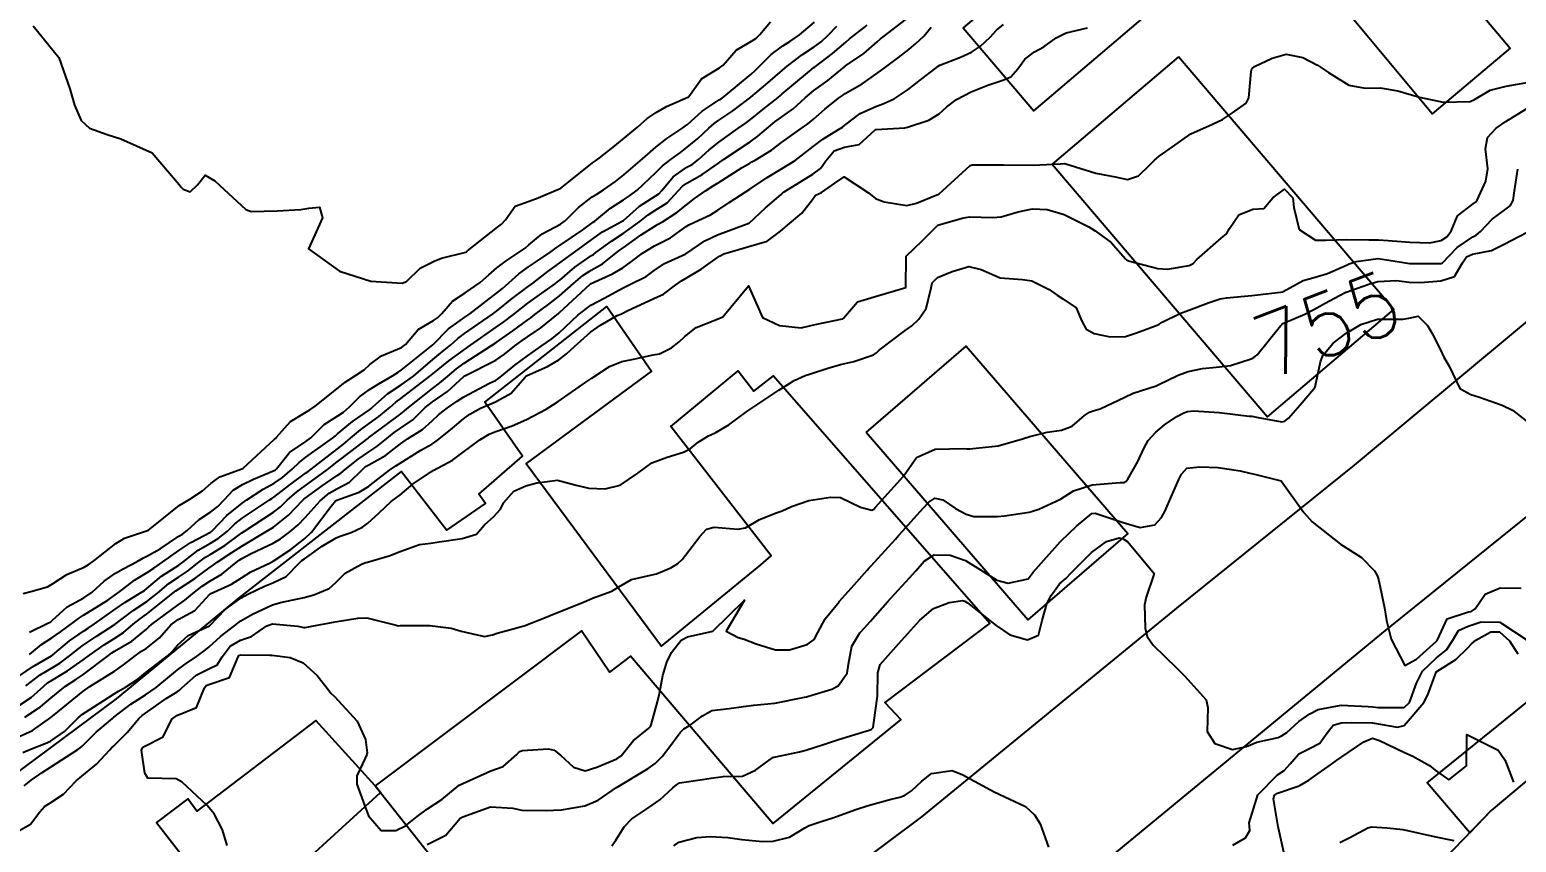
# Model space of a CAD drawing. Header units: metres. Extents: x 307586 to 320046, y 7427249 to 7434250.
# Drawn here: x 315564.1 to 315658.6, y 7432287.7 to 7432339.4 of the extents above; entities that cross this region are included whole.
import ezdxf
from ezdxf.enums import TextEntityAlignment as Align

# ---------------------------------------------------------------- set-up
doc = ezdxf.new("R2010")
doc.units = ezdxf.units.M
doc.header["$MEASUREMENT"] = 0
for name, color, linetype in [('Area', 45, 'Continuous'), ('Cotas', 45, 'Continuous'), ('Curvas de Nivel 1m', 11, 'Continuous'), ('Curvas de Nivel 5m', 15, 'Continuous'), ('Edificações', 30, 'Continuous'), ('Vias Primárias', 230, 'Continuous')]:
    doc.layers.add(name, color=color, linetype=linetype)
doc.styles.add('Style-STANDARD', font='STANDARD.shx')

msp = doc.modelspace()

# ---------------------------------------------------------------- linework, layer by layer
at = {"layer": 'Area'}
msp.add_polyline3d([(315659.775, 7432292.01, 760.09), (315657.01, 7432289.686, 766.031), (315653.457, 7432285.99, 761.374), (315649.797, 7432281.812, 761.453), (315645.188, 7432277.483, 766.833), (315641.854, 7432273.658, 765.343), (315634.35, 7432266.613, 762.643), (315629.886, 7432261.402, 764.823), (315619.998, 7432251.909, 768.292), (315605.774, 7432238.195, 772.211)], dxfattribs=at)
at = {"layer": 'Curvas de Nivel 1m', "flags": 128}
for points, elevation in [([(315563.5, 7432298.282), (315564.294, 7432298.823), (315565.512, 7432299.537), (315565.551, 7432299.561), (315565.6, 7432299.599), (315566.643, 7432300.472), (315567.536, 7432301.092), (315567.83, 7432301.285), (315568.248, 7432301.569), (315569.552, 7432302.499), (315570.174, 7432302.926), (315571.165, 7432303.534), (315571.41, 7432303.687), (315571.567, 7432303.812), (315572.507, 7432304.588), (315573.59, 7432305.305), (315573.71, 7432305.38), (315573.855, 7432305.497), (315574.835, 7432306.253), (315575.605, 7432306.699), (315576.092, 7432306.991), (315576.683, 7432307.469), (315577.161, 7432307.921), (315577.621, 7432308.287), (315579.338, 7432309.434), (315579.52, 7432309.547), (315579.636, 7432309.627), (315580.657, 7432310.411), (315581.659, 7432311.149), (315581.811, 7432311.257), (315582.004, 7432311.405), (315583.676, 7432312.696), (315584.061, 7432312.995), (315584.515, 7432313.372), (315585.146, 7432313.91), (315585.697, 7432314.317), (315586.303, 7432314.755), (315587.022, 7432315.347), (315587.399, 7432315.66), (315587.718, 7432315.891), (315589.549, 7432317.313), (315589.734, 7432317.461), (315590.756, 7432318.287), (315591.75, 7432319.011), (315592.147, 7432319.284), (315593.775, 7432320.43), (315594.258, 7432320.776), (315594.865, 7432321.249), (315595.375, 7432321.656), (315595.79, 7432321.973), (315596.527, 7432322.502), (315597.532, 7432323.223), (315597.69, 7432323.336), (315597.806, 7432323.431), (315598.773, 7432324.251), (315599.83, 7432324.994), (315599.95, 7432325.07), (315600.106, 7432325.187), (315601.102, 7432325.916), (315601.845, 7432326.393), (315602.897, 7432327.154), (315603.426, 7432327.58), (315603.864, 7432327.849), (315604.647, 7432328.357), (315605.366, 7432329.125), (315605.607, 7432329.401), (315605.888, 7432329.591), (315606.862, 7432330.141), (315607.901, 7432330.87), (315608.214, 7432331.095), (315609.915, 7432332.232), (315610.405, 7432332.579), (315610.959, 7432333.06), (315611.476, 7432333.508), (315611.935, 7432333.828), (315612.651, 7432334.331), (315613.406, 7432335.028), (315613.958, 7432335.495), (315614.85, 7432336.125), (315615.905, 7432337.001), (315615.942, 7432337.032), (315615.974, 7432337.055), (315617.131, 7432337.843), (315617.997, 7432338.586), (315618.204, 7432338.773), (315618.459, 7432338.973), (315620.015, 7432340.182)], 748), ([(315563.801, 7432295.617), (315564.807, 7432296.279), (315565.485, 7432296.848), (315566.397, 7432297.591), (315567.058, 7432298.024), (315567.5, 7432298.329), (315569.12, 7432299.556), (315569.347, 7432299.721), (315569.517, 7432299.818), (315570.61, 7432300.456), (315571.538, 7432301.222), (315571.693, 7432301.375), (315571.862, 7432301.525), (315573.556, 7432302.772), (315573.985, 7432303.069), (315574.484, 7432303.491), (315575.087, 7432303.968), (315575.575, 7432304.268), (315576.33, 7432304.724), (315577.235, 7432305.464), (315577.435, 7432305.621), (315577.596, 7432305.719), (315578.191, 7432306.043), (315579.605, 7432306.688), (315580.065, 7432306.969), (315580.656, 7432307.42), (315581.176, 7432307.855), (315581.622, 7432308.328), (315582.58, 7432309.396), (315583.15, 7432309.878), (315583.645, 7432310.16), (315584.438, 7432310.585), (315585.252, 7432311.364), (315585.463, 7432311.564), (315585.666, 7432311.687), (315586.74, 7432312.282), (315587.68, 7432313.015), (315588.139, 7432313.333), (315589.089, 7432313.922), (315589.7, 7432314.476), (315590.124, 7432314.889), (315590.666, 7432315.3), (315591.288, 7432315.724), (315591.72, 7432316.007), (315593.347, 7432316.884), (315593.731, 7432317.051), (315593.863, 7432317.127), (315594.022, 7432317.257), (315594.964, 7432318.029), (315595.754, 7432318.623), (315596.121, 7432318.873), (315596.636, 7432319.231), (315597.302, 7432319.69), (315597.771, 7432320.07), (315598.968, 7432321.202), (315599.789, 7432321.831), (315600.671, 7432322.305), (315601.8, 7432322.912), (315602.299, 7432323.163), (315603.295, 7432323.663), (315603.817, 7432324.047), (315604.463, 7432324.494), (315605.833, 7432325.105), (315607.024, 7432325.926), (315607.845, 7432326.311), (315609.834, 7432327.051), (315609.853, 7432327.057), (315610.898, 7432328.029), (315611.88, 7432328.885), (315611.966, 7432328.964), (315612.072, 7432329.047), (315613.895, 7432330.18), (315614.382, 7432330.531), (315614.724, 7432331.012), (315615.262, 7432331.654), (315615.912, 7432331.893), (315616.847, 7432332.057), (315617.866, 7432332.981), (315617.892, 7432333.011), (315617.923, 7432333.019), (315619.752, 7432333.127), (315619.926, 7432333.153), (315621.272, 7432333.598), (315621.939, 7432334.015), (315622.424, 7432334.444), (315623.036, 7432334.914), (315623.958, 7432335.405), (315625.012, 7432335.84), (315625.966, 7432336.147), (315626.481, 7432336.362), (315626.926, 7432336.87), (315627.371, 7432337.477), (315627.989, 7432337.961), (315628.578, 7432338.268), (315629.372, 7432338.839), (315630.006, 7432339.153), (315631.351, 7432339.475)], 751), ([(315563.869, 7432297.616), (315564.792, 7432298.315), (315565.504, 7432298.745), (315566.036, 7432299.066), (315566.73, 7432299.588), (315567.164, 7432299.938), (315567.522, 7432300.196), (315568.345, 7432300.754), (315569.543, 7432301.537), (315570.687, 7432302.403), (315571.557, 7432302.987), (315572.249, 7432303.52), (315572.963, 7432304.119), (315573.579, 7432304.539), (315574.159, 7432304.92), (315574.88, 7432305.487), (315575.285, 7432305.794), (315575.598, 7432305.984), (315576.521, 7432306.553), (315577.612, 7432307.346), (315577.772, 7432307.458), (315579.625, 7432308.669), (315580.052, 7432309.002), (315580.49, 7432309.421), (315581.104, 7432309.953), (315581.647, 7432310.358), (315582.256, 7432310.799), (315583.043, 7432311.389), (315583.668, 7432311.862), (315584.525, 7432312.521), (315585.617, 7432313.361), (315585.653, 7432313.39), (315585.684, 7432313.413), (315586.793, 7432314.252), (315587.707, 7432314.931), (315587.936, 7432315.11), (315588.197, 7432315.333), (315589.725, 7432316.541), (315590.164, 7432316.87), (315590.666, 7432317.301), (315591.24, 7432317.793), (315591.741, 7432318.147), (315593.477, 7432319.264), (315593.765, 7432319.451), (315594.828, 7432320.194), (315595.779, 7432320.893), (315595.979, 7432321.04), (315596.237, 7432321.235), (315597.121, 7432321.896), (315597.795, 7432322.422), (315598.681, 7432323.207), (315599.279, 7432323.73), (315599.816, 7432324.07), (315600.531, 7432324.474), (315601.403, 7432325.174), (315601.644, 7432325.362), (315601.836, 7432325.493), (315602.994, 7432326.303), (315603.85, 7432326.853), (315604.03, 7432326.959), (315604.334, 7432327.135), (315605.253, 7432327.735), (315605.87, 7432328.227), (315606.376, 7432328.615), (315607.075, 7432329.108), (315607.565, 7432329.424), (315607.888, 7432329.624), (315609.415, 7432330.594), (315609.901, 7432330.877), (315610.022, 7432330.949), (315610.233, 7432331.067), (315611.268, 7432331.697), (315611.914, 7432332.189), (315613.086, 7432333.033), (315613.583, 7432333.371), (315613.933, 7432333.663), (315614.655, 7432334.3), (315615.529, 7432335.004), (315615.774, 7432335.183), (315615.956, 7432335.295), (315617.044, 7432335.907), (315617.969, 7432336.564), (315618.515, 7432336.972), (315619.351, 7432337.591), (315619.99, 7432338.091), (315620.455, 7432338.486), (315620.956, 7432338.94), (315621.413, 7432339.532)], 749), ([(315564.107, 7432299.614), (315564.875, 7432300.254), (315565.529, 7432300.678), (315566.084, 7432301.045), (315566.805, 7432301.587), (315567.222, 7432301.907), (315567.548, 7432302.117), (315569.078, 7432303.077), (315569.562, 7432303.411), (315569.643, 7432303.468), (315569.755, 7432303.548), (315570.778, 7432304.335), (315571.582, 7432304.834), (315572.001, 7432305.11), (315572.591, 7432305.515), (315573.6, 7432306.227), (315574.357, 7432306.74), (315575.612, 7432307.4), (315575.665, 7432307.427), (315575.719, 7432307.479), (315576.648, 7432308.445), (315577.631, 7432309.244), (315577.926, 7432309.456), (315578.951, 7432310.132), (315579.649, 7432310.522), (315580.198, 7432310.881), (315580.821, 7432311.418), (315581.247, 7432311.835), (315581.67, 7432312.158), (315583.376, 7432313.385), (315583.548, 7432313.519), (315583.687, 7432313.641), (315584.633, 7432314.436), (315585.71, 7432315.181), (315585.816, 7432315.254), (315585.93, 7432315.358), (315586.87, 7432316.2), (315587.727, 7432316.762), (315588.514, 7432317.328), (315589.744, 7432318.382), (315590.255, 7432318.798), (315590.868, 7432319.299), (315591.342, 7432319.712), (315591.764, 7432320.033), (315593.542, 7432321.264), (315593.785, 7432321.45), (315594.782, 7432322.261), (315595.801, 7432323.021), (315595.928, 7432323.112), (315596.092, 7432323.237), (315597.063, 7432323.979), (315597.822, 7432324.52), (315598.225, 7432324.816), (315598.743, 7432325.206), (315599.841, 7432326.024), (315600.535, 7432326.494), (315601.775, 7432327.171), (315601.822, 7432327.202), (315601.854, 7432327.226), (315602.879, 7432328.144), (315603.877, 7432328.769), (315604.101, 7432328.916), (315604.298, 7432329.136), (315605.025, 7432329.996), (315605.898, 7432330.607), (315606.221, 7432330.795), (315606.639, 7432331.113), (315607.306, 7432331.709), (315607.914, 7432332.211), (315609.136, 7432333.082), (315609.601, 7432333.402), (315609.932, 7432333.651), (315610.719, 7432334.285), (315611.688, 7432335.053), (315611.833, 7432335.172), (315611.955, 7432335.275), (315613.551, 7432336.609), (315613.972, 7432336.956), (315614.007, 7432336.986), (315614.058, 7432337.019), (315615.152, 7432337.842), (315615.997, 7432338.573), (315616.226, 7432338.771), (315616.508, 7432338.995), (315617.349, 7432339.647)], 747), ([(315564.109, 7432301.039), (315565.265, 7432301.603), (315565.454, 7432301.691), (315565.545, 7432301.784), (315566.493, 7432302.651), (315567.559, 7432303.221), (315568.095, 7432303.572), (315568.85, 7432304.285), (315569.582, 7432304.793), (315570.068, 7432305.063), (315570.949, 7432305.536), (315571.357, 7432305.771), (315571.597, 7432305.893), (315572.412, 7432306.329), (315573.609, 7432307.137), (315573.831, 7432307.277), (315574.121, 7432307.495), (315574.896, 7432308.211), (315575.625, 7432308.689), (315576.077, 7432309.027), (315576.492, 7432309.471), (315577.045, 7432310.063), (315577.647, 7432310.429), (315578.345, 7432310.757), (315579.661, 7432311.314), (315579.737, 7432311.354), (315579.805, 7432311.429), (315580.623, 7432312.47), (315581.68, 7432313.165), (315581.997, 7432313.405), (315582.836, 7432314.252), (315583.704, 7432314.799), (315584.06, 7432315.024), (315584.451, 7432315.373), (315585.087, 7432315.999), (315585.724, 7432316.464), (315586.272, 7432316.81), (315587.181, 7432317.346), (315587.523, 7432317.554), (315587.737, 7432317.709), (315589.753, 7432319.31), (315590.747, 7432320.322), (315591.78, 7432321.076), (315592.09, 7432321.285), (315593.796, 7432322.607), (315594.164, 7432322.892), (315594.576, 7432323.252), (315595.218, 7432323.84), (315595.818, 7432324.268), (315596.406, 7432324.653), (315597.237, 7432325.226), (315597.582, 7432325.476), (315597.837, 7432325.65), (315599.288, 7432326.639), (315599.852, 7432327.056), (315599.93, 7432327.111), (315600.042, 7432327.188), (315601.045, 7432327.999), (315601.874, 7432328.546), (315602.248, 7432328.794), (315602.737, 7432329.157), (315603.894, 7432330.25), (315604.34, 7432330.694), (315604.893, 7432331.13), (315605.482, 7432331.55), (315605.911, 7432331.88), (315606.581, 7432332.448), (315607.294, 7432333.106), (315607.63, 7432333.4), (315607.931, 7432333.61), (315608.822, 7432334.204), (315609.953, 7432335.07), (315611.039, 7432335.982), (315611.97, 7432336.79), (315612.277, 7432337.045), (315613.238, 7432337.777), (315613.992, 7432338.267), (315614.43, 7432338.582), (315614.871, 7432339.011), (315615.434, 7432339.58)], 746), ([(315564.329, 7432339.617), (315565.973, 7432337.6), (315566.661, 7432335.593), (315566.966, 7432334.561), (315567.39, 7432333.585), (315567.918, 7432333.103), (315569.053, 7432332.701), (315569.911, 7432332.408), (315571.903, 7432331.53), (315573.62, 7432329.504), (315573.729, 7432329.36), (315573.87, 7432329.226), (315574.314, 7432329.05), (315574.775, 7432329.491), (315575.269, 7432330.099), (315575.877, 7432329.737), (315576.177, 7432329.477), (315577.858, 7432327.922), (315578.206, 7432327.804), (315579.857, 7432327.832), (315581.347, 7432327.926), (315581.859, 7432328.013), (315582.531, 7432328.071), (315582.731, 7432327.397), (315581.833, 7432325.41), (315583.812, 7432324.007), (315585.803, 7432323.36), (315587.802, 7432323.234), (315588.066, 7432323.336), (315588.942, 7432324.197), (315589.823, 7432324.645), (315590.305, 7432324.826), (315591.832, 7432325.211), (315591.884, 7432325.238), (315591.948, 7432325.288), (315593.848, 7432326.801), (315594.109, 7432326.999), (315594.364, 7432327.255), (315594.986, 7432328.124), (315595.865, 7432328.45), (315596.433, 7432328.669), (315597.732, 7432329.221), (315597.844, 7432329.26), (315597.884, 7432329.282), (315598.181, 7432329.511), (315599.9, 7432330.883), (315600.076, 7432331.013), (315600.321, 7432331.186), (315601.198, 7432331.889), (315601.916, 7432332.452), (315602.743, 7432333.158), (315603.375, 7432333.705), (315603.937, 7432334.087), (315604.6, 7432334.477), (315605.952, 7432335.065), (315605.989, 7432335.083), (315606.021, 7432335.119), (315606.83, 7432336.245), (315607.971, 7432336.927), (315608.191, 7432337.097), (315609.018, 7432338.054), (315609.996, 7432338.632), (315610.265, 7432338.801), (315610.521, 7432339.065), (315611.198, 7432339.871)], 744), ([(315563.454, 7432294.387), (315564.291, 7432294.782), (315565.454, 7432295.6), (315565.558, 7432295.684), (315567.49, 7432297.26), (315567.934, 7432297.573), (315569.503, 7432298.55), (315570.086, 7432298.965), (315570.832, 7432299.537), (315571.236, 7432299.814), (315571.52, 7432299.998), (315572.374, 7432300.674), (315573.091, 7432301.507), (315573.546, 7432301.838), (315574.624, 7432302.417), (315575.563, 7432303.456), (315575.593, 7432303.48), (315576.945, 7432304.094), (315577.578, 7432304.498), (315578.169, 7432304.866), (315579.37, 7432305.433), (315579.594, 7432305.552), (315580.722, 7432306.299), (315581.609, 7432306.994), (315582.031, 7432307.404), (315583.287, 7432309.043), (315583.554, 7432309.381), (315583.598, 7432309.416), (315583.634, 7432309.437), (315585.067, 7432309.94), (315585.647, 7432310.3), (315586.241, 7432310.767), (315586.992, 7432311.347), (315587.395, 7432311.613), (315587.667, 7432311.784), (315588.973, 7432312.617), (315589.68, 7432312.993), (315589.877, 7432313.112), (315590.123, 7432313.306), (315590.985, 7432314.005), (315591.703, 7432314.602), (315592.099, 7432314.892), (315592.764, 7432315.274), (315593.717, 7432315.691), (315594.73, 7432316.242), (315595.587, 7432317.241), (315595.658, 7432317.317), (315595.735, 7432317.364), (315597.043, 7432317.927), (315597.75, 7432318.369), (315598.233, 7432318.736), (315598.749, 7432319.205), (315599.772, 7432320.127), (315600.406, 7432320.554), (315601.471, 7432321.173), (315601.686, 7432321.268), (315601.784, 7432321.312), (315602.095, 7432321.474), (315603.794, 7432322.251), (315604.4, 7432322.531), (315605.197, 7432323.126), (315605.543, 7432323.387), (315605.809, 7432323.536), (315606.801, 7432324.128), (315607.829, 7432324.867), (315607.967, 7432324.961), (315608.248, 7432325.094), (315609.838, 7432325.571), (315610.999, 7432325.901), (315611.848, 7432326.539), (315612.413, 7432327.042), (315613.201, 7432327.692), (315613.876, 7432328.568), (315614.072, 7432328.826), (315614.452, 7432329.014), (315615.292, 7432329.602), (315615.893, 7432330.002), (315617.441, 7432328.984), (315617.878, 7432328.628), (315618.427, 7432328.419), (315619.871, 7432328.18), (315620.482, 7432328.335), (315621.883, 7432328.907), (315621.93, 7432328.929), (315623.901, 7432330.722), (315624.029, 7432330.771), (315625.902, 7432330.761), (315626.022, 7432330.758), (315627.902, 7432330.74), (315629.618, 7432330.834), (315629.903, 7432330.85), (315629.976, 7432330.829), (315631.897, 7432330.237), (315633.109, 7432330.006), (315633.893, 7432329.822), (315634.596, 7432330.073), (315635.312, 7432330.766), (315635.61, 7432331.059), (315635.908, 7432331.318), (315636.751, 7432331.915), (315637.923, 7432332.74), (315639.305, 7432333.347), (315639.937, 7432333.657), (315640.582, 7432334.065), (315641.445, 7432334.695), (315641.618, 7432335.031), (315641.75, 7432336.692), (315641.794, 7432336.873), (315641.978, 7432337.03), (315643.105, 7432337.555), (315643.99, 7432337.811), (315645.049, 7432337.587), (315645.98, 7432337.102), (315646.666, 7432336.633), (315647.965, 7432335.835), (315649.008, 7432335.649), (315649.964, 7432335.653), (315651.076, 7432335.465), (315651.959, 7432335.214), (315652.463, 7432335.067), (315653.955, 7432334.758), (315655.687, 7432334.792), (315655.957, 7432334.921), (315656.958, 7432335.515), (315657.966, 7432335.776), (315659.545, 7432336.053)], 752), ([(315563.686, 7432293.372), (315564.232, 7432293.612), (315565.111, 7432293.94), (315565.451, 7432294.106), (315566.326, 7432294.721), (315567.204, 7432295.574), (315567.475, 7432295.809), (315568.184, 7432296.267), (315569.488, 7432297.1), (315569.765, 7432297.273), (315570.216, 7432297.543), (315570.988, 7432298.045), (315571.502, 7432298.463), (315572.847, 7432299.51), (315573.2, 7432299.823), (315573.523, 7432300.203), (315574.197, 7432300.829), (315575.542, 7432301.433), (315575.57, 7432301.452), (315575.597, 7432301.479), (315576.544, 7432302.479), (315577.561, 7432303.223), (315577.985, 7432303.454), (315579.045, 7432303.964), (315579.574, 7432304.17), (315580.42, 7432304.581), (315581.245, 7432305.413), (315581.424, 7432305.582), (315581.596, 7432305.707), (315582.711, 7432306.501), (315583.609, 7432307.033), (315583.855, 7432307.133), (315584.554, 7432307.371), (315585.269, 7432307.71), (315585.619, 7432307.964), (315586.343, 7432308.635), (315587.091, 7432309.345), (315587.405, 7432309.574), (315587.639, 7432309.751), (315588.5, 7432310.477), (315589.662, 7432311.255), (315589.697, 7432311.276), (315589.77, 7432311.309), (315591.001, 7432311.965), (315591.675, 7432312.486), (315592.727, 7432313.274), (315593.331, 7432313.623), (315593.691, 7432313.78), (315594.786, 7432314.16), (315595.703, 7432314.573), (315596.141, 7432314.801), (315596.941, 7432315.228), (315597.423, 7432315.516), (315597.718, 7432315.712), (315599.47, 7432316.934), (315599.732, 7432317.1), (315599.782, 7432317.14), (315599.856, 7432317.189), (315600.982, 7432317.94), (315601.749, 7432318.254), (315602.505, 7432318.405), (315603.756, 7432318.68), (315604.144, 7432318.749), (315604.919, 7432319.128), (315605.395, 7432319.496), (315605.77, 7432319.845), (315606.474, 7432320.415), (315607.781, 7432320.928), (315608.187, 7432321.094), (315609.803, 7432323.07), (315610.696, 7432321.061), (315611.778, 7432320.543), (315613.149, 7432320.402), (315613.778, 7432320.533), (315614.16, 7432320.636), (315615.783, 7432320.975), (315615.805, 7432320.977), (315615.856, 7432320.999), (315616.743, 7432322.041), (315617.797, 7432322.371), (315619.803, 7432322.95), (315619.833, 7432324.95), (315620.847, 7432325.936), (315621.853, 7432326.93), (315623.389, 7432327.378), (315623.861, 7432327.447), (315625.333, 7432327.413), (315625.862, 7432327.464), (315626.953, 7432327.783), (315627.869, 7432327.963), (315628.802, 7432327.913), (315629.865, 7432327.607), (315631.438, 7432326.814), (315631.851, 7432326.572), (315632.863, 7432325.815), (315633.765, 7432324.781), (315633.832, 7432324.714), (315633.953, 7432324.656), (315635.824, 7432324.163), (315636.449, 7432324.129), (315637.827, 7432324.355), (315638.071, 7432324.495), (315638.315, 7432324.733), (315639.847, 7432326.095), (315640.183, 7432326.373), (315640.389, 7432326.705), (315640.974, 7432327.591), (315641.872, 7432327.953), (315642.568, 7432327.984), (315643.135, 7432328.671), (315643.888, 7432329.206), (315644.399, 7432328.655), (315644.475, 7432328.053), (315644.814, 7432326.65), (315645.846, 7432325.982), (315646.497, 7432325.982), (315647.847, 7432326.011), (315649.235, 7432325.987), (315649.847, 7432325.995), (315650.473, 7432325.957), (315651.846, 7432325.844), (315653.107, 7432325.812), (315653.847, 7432325.949), (315654.208, 7432326.178), (315654.473, 7432326.534), (315654.884, 7432327.513), (315655.88, 7432328.293), (315656.013, 7432328.386), (315656.124, 7432328.518), (315656.686, 7432329.721), (315656.796, 7432330.511), (315656.658, 7432331.777), (315656.787, 7432332.511), (315657.344, 7432333.1), (315657.943, 7432333.511), (315659.493, 7432334.477)], 753), ([(315563.77, 7432291.264), (315564.208, 7432291.612), (315564.919, 7432292.114), (315565.431, 7432292.445), (315567.187, 7432293.574), (315567.336, 7432293.68), (315567.446, 7432293.78), (315568.343, 7432294.678), (315569.387, 7432295.551), (315569.474, 7432295.619), (315570.558, 7432296.463), (315571.488, 7432297.048), (315572.166, 7432297.52), (315573.504, 7432298.634), (315574, 7432299.003), (315574.718, 7432299.488), (315575.186, 7432299.816), (315575.522, 7432300.098), (315576.252, 7432300.753), (315577.149, 7432301.464), (315577.369, 7432301.637), (315577.546, 7432301.763), (315578.274, 7432302.173), (315579.556, 7432302.77), (315580.07, 7432302.913), (315581.561, 7432303.233), (315582.176, 7432303.401), (315583.151, 7432303.805), (315583.575, 7432304.186), (315584.175, 7432304.783), (315585.208, 7432305.364), (315585.494, 7432305.46), (315585.594, 7432305.49), (315587.032, 7432305.912), (315587.601, 7432306.139), (315588.897, 7432306.612), (315589.607, 7432306.695), (315590.139, 7432306.773), (315591.61, 7432306.995), (315592.517, 7432307.276), (315593.031, 7432307.86), (315593.63, 7432308.389), (315594.039, 7432308.854), (315594.238, 7432309.254), (315594.89, 7432310.008), (315595.654, 7432310.348), (315596.346, 7432310.544), (315597.658, 7432310.693), (315598.846, 7432310.394), (315599.653, 7432310.184), (315600.69, 7432310.142), (315601.655, 7432310.387), (315602.775, 7432311.153), (315603.67, 7432311.8), (315604.63, 7432312.174), (315605.676, 7432312.475), (315606.095, 7432312.699), (315606.619, 7432313.111), (315607.272, 7432313.521), (315607.692, 7432313.712), (315608.561, 7432314.226), (315609.713, 7432315.07), (315610.901, 7432315.879), (315611.727, 7432316.439), (315612.719, 7432317.035), (315613.41, 7432317.353), (315613.74, 7432317.465), (315614.911, 7432317.843), (315615.749, 7432318.076), (315616.497, 7432318.247), (315617.758, 7432318.682), (315617.937, 7432318.8), (315618.119, 7432318.975), (315619.776, 7432320.219), (315620.2, 7432320.524), (315620.627, 7432320.942), (315621.093, 7432321.634), (315621.418, 7432322.934), (315621.494, 7432323.247), (315621.813, 7432323.6), (315622.749, 7432323.986), (315623.824, 7432324.306), (315624.608, 7432324.105), (315625.813, 7432323.576), (315627.218, 7432323.459), (315627.811, 7432323.39), (315628.916, 7432322.843), (315629.427, 7432322.463), (315629.797, 7432322.242), (315630.641, 7432321.671), (315630.992, 7432320.818), (315631.27, 7432320.307), (315631.775, 7432320.029), (315632.799, 7432319.82), (315633.773, 7432319.838), (315634.481, 7432320.067), (315635.781, 7432320.56), (315635.913, 7432320.627), (315636.111, 7432320.757), (315637.23, 7432321.304), (315637.791, 7432321.523), (315639.084, 7432322.009), (315639.798, 7432322.24), (315640.196, 7432322.309), (315641.8, 7432322.446), (315643.63, 7432322.663), (315643.774, 7432322.69), (315643.804, 7432322.7), (315645.058, 7432323.403), (315645.818, 7432323.616), (315646.604, 7432323.849), (315647.829, 7432324.386), (315647.991, 7432324.457), (315648.435, 7432324.611), (315649.835, 7432324.799), (315651.31, 7432324.575), (315651.832, 7432324.487), (315653.774, 7432324.483), (315653.832, 7432324.484), (315653.873, 7432324.499), (315653.912, 7432324.539), (315654.864, 7432325.508), (315655.85, 7432326.183), (315656.069, 7432326.299), (315656.332, 7432326.515), (315657.071, 7432327.301), (315657.874, 7432327.897), (315658.224, 7432328.149), (315658.404, 7432328.492), (315658.508, 7432329.109), (315658.705, 7432330.488)], 754), ([(315576.67, 7432287.461), (315576.38, 7432288.462), (315575.837, 7432289.473), (315575.401, 7432290), (315573.808, 7432291.496), (315573.425, 7432291.694), (315571.633, 7432291.735), (315571.428, 7432292.053), (315571.232, 7432293.532), (315571.296, 7432293.681), (315571.447, 7432293.789), (315572.597, 7432294.371), (315573.146, 7432295.505), (315573.475, 7432295.735), (315574.72, 7432296.248), (315575.22, 7432297.483), (315575.334, 7432297.643), (315575.495, 7432297.7), (315576.813, 7432298.154), (315577.37, 7432299.461), (315577.422, 7432299.553), (315577.515, 7432299.591), (315579.379, 7432299.568), (315579.515, 7432299.565), (315580.682, 7432299.418), (315581.51, 7432299.087), (315582.391, 7432298.286), (315583.095, 7432297.386), (315583.262, 7432297.155), (315583.488, 7432296.938), (315584.932, 7432295.365), (315585.456, 7432294.213), (315585.572, 7432293.359), (315585.549, 7432293.252), (315585.439, 7432293.01), (315584.906, 7432291.888), (315584.921, 7432291.365), (315585.403, 7432290.032), (315585.662, 7432289.356), (315586.47, 7432288.425), (315587.389, 7432288.426), (315588.006, 7432288.712), (315588.757, 7432289.316), (315589.408, 7432289.801), (315590.32, 7432290.395), (315591.423, 7432291.29), (315593.432, 7432292.211), (315594.211, 7432292.477), (315595.087, 7432293.244), (315595.25, 7432293.438), (315595.447, 7432293.508), (315597.066, 7432293.607), (315597.448, 7432293.529), (315597.856, 7432293.214), (315598.676, 7432292.442), (315599.433, 7432292.214), (315600.178, 7432292.44), (315601.441, 7432292.972), (315601.708, 7432293.166), (315602.488, 7432294.124), (315603.47, 7432294.921), (315603.582, 7432295.028), (315603.632, 7432295.138), (315604.028, 7432296.594), (315604.154, 7432297.133), (315604.363, 7432298.278), (315604.618, 7432299.129), (315604.906, 7432299.75), (315605.537, 7432300.519), (315605.926, 7432300.729), (315607.543, 7432301.1), (315609.563, 7432303.07), (315608.381, 7432301.087), (315609.157, 7432300.694), (315609.538, 7432300.588), (315610.3, 7432300.298), (315611.531, 7432299.902), (315612.41, 7432299.916), (315613.535, 7432300.247), (315613.977, 7432300.577), (315614.206, 7432301.013), (315614.685, 7432301.875), (315615.563, 7432302.961), (315615.58, 7432302.983), (315615.597, 7432303), (315616.529, 7432304.04), (315617.357, 7432304.982), (315617.466, 7432305.11), (315617.596, 7432305.25), (315619.152, 7432306.957), (315619.371, 7432307.199), (315619.621, 7432307.475), (315620.32, 7432308.255), (315620.937, 7432308.937), (315621.27, 7432309.31), (315621.649, 7432309.558), (315622.17, 7432309.444), (315622.97, 7432308.91), (315623.638, 7432308.543), (315624.128, 7432308.402), (315625.636, 7432308.4), (315626.077, 7432308.435), (315627.64, 7432308.657), (315627.796, 7432308.702), (315628.259, 7432308.851), (315629.65, 7432309.496), (315630.463, 7432310.014), (315631.659, 7432310.408), (315633.429, 7432310.552), (315633.661, 7432310.55), (315633.809, 7432310.631), (315633.914, 7432310.777), (315634.554, 7432311.891), (315634.951, 7432312.767), (315635.218, 7432313.237), (315635.698, 7432313.751), (315636.245, 7432314.214), (315637.028, 7432314.747), (315637.472, 7432314.986), (315637.716, 7432315.071), (315638.096, 7432315.113), (315639.716, 7432315.016), (315641.639, 7432314.765), (315641.714, 7432314.766), (315641.794, 7432314.77), (315642.203, 7432314.683), (315643.709, 7432314.416), (315643.906, 7432314.462), (315644.135, 7432314.656), (315644.865, 7432315.505), (315645.731, 7432316.488), (315645.796, 7432316.576), (315645.821, 7432316.639), (315646.16, 7432318.233), (315646.317, 7432318.634), (315646.976, 7432319.423), (315647.777, 7432320.027), (315648.729, 7432320.606), (315649.787, 7432320.954), (315651.408, 7432320.952), (315651.787, 7432321.004), (315652.372, 7432321.141), (315652.973, 7432320.552), (315653.272, 7432320.042), (315653.768, 7432319.033), (315654.006, 7432318.538), (315654.339, 7432317.95), (315655.02, 7432316.527), (315655.729, 7432316.147), (315656.269, 7432315.973), (315657.723, 7432315.478), (315658.38, 7432315.151), (315659.231, 7432314.477)], 756), ([(315589.376, 7432287.518), (315590.572, 7432288.111), (315591.4, 7432289.09), (315591.49, 7432289.201), (315591.659, 7432289.286), (315593.41, 7432289.93), (315594.825, 7432289.83), (315595.408, 7432289.708), (315596.94, 7432289.692), (315597.408, 7432289.715), (315597.916, 7432289.72), (315599.411, 7432289.993), (315600.251, 7432290.345), (315601.423, 7432291.142), (315601.457, 7432291.169), (315603.435, 7432292.357), (315603.886, 7432292.687), (315604.331, 7432293.131), (315604.819, 7432293.76), (315605.466, 7432294.654), (315605.708, 7432294.879), (315606.105, 7432295.114), (315606.885, 7432295.7), (315607.482, 7432296.04), (315608.575, 7432296.175), (315609.485, 7432296.304), (315610.158, 7432296.391), (315611.488, 7432296.521), (315613.367, 7432296.897), (315613.492, 7432296.927), (315613.565, 7432296.947), (315613.837, 7432297.017), (315615.104, 7432297.399), (315615.502, 7432297.622), (315616.083, 7432298.426), (315616.169, 7432298.994), (315616.374, 7432300.152), (315616.891, 7432300.987), (315617.201, 7432301.329), (315617.55, 7432301.719), (315618.653, 7432302.964), (315619.086, 7432303.442), (315619.578, 7432303.986), (315620.041, 7432304.491), (315620.442, 7432304.942), (315620.984, 7432305.551), (315621.603, 7432305.96), (315622.623, 7432305.935), (315623.6, 7432305.592), (315624.735, 7432304.889), (315625.585, 7432304.34), (315626.313, 7432304.142), (315627.587, 7432304.435), (315627.773, 7432304.674), (315627.9, 7432304.855), (315629.612, 7432306.775), (315629.639, 7432306.803), (315629.665, 7432306.829), (315630.667, 7432307.78), (315631.64, 7432308.59), (315631.835, 7432308.612), (315633.631, 7432308.008), (315634.713, 7432307.683), (315635.63, 7432307.866), (315636.066, 7432308.326), (315636.295, 7432308.753), (315636.706, 7432309.695), (315637.167, 7432310.745), (315637.326, 7432311.083), (315637.67, 7432311.461), (315638.499, 7432311.556), (315639.671, 7432311.512), (315641.063, 7432311.303), (315641.668, 7432311.153), (315642.047, 7432311.065), (315643.663, 7432310.66), (315645.107, 7432308.645), (315645.634, 7432308.057), (315647.445, 7432306.622), (315647.612, 7432306.518), (315648.778, 7432305.776), (315649.596, 7432304.938), (315649.792, 7432304.588), (315649.878, 7432304.297), (315650.23, 7432302.583), (315650.358, 7432301.779), (315650.67, 7432300.579), (315651.526, 7432298.911), (315652.278, 7432299.306), (315653.542, 7432300.453), (315653.589, 7432300.493), (315653.612, 7432300.539), (315654.212, 7432301.885), (315655.57, 7432302.318), (315655.737, 7432302.352), (315656.003, 7432302.516), (315656.645, 7432303.446), (315657.586, 7432303.856), (315658.931, 7432303.825)], 757), ([(315601.117, 7432287.432), (315601.382, 7432287.798), (315601.909, 7432288.648), (315602.397, 7432289.155), (315603.41, 7432289.83), (315604.177, 7432290.371), (315605.002, 7432291.124), (315605.222, 7432291.325), (315605.426, 7432291.441), (315606.878, 7432291.656), (315607.429, 7432291.749), (315608.193, 7432291.851), (315609.431, 7432291.878), (315610.25, 7432292.247), (315611.365, 7432293.051), (315611.415, 7432293.079), (315611.443, 7432293.085), (315613.057, 7432293.417), (315613.45, 7432293.522), (315614.575, 7432293.89), (315615.461, 7432294.182), (315616.075, 7432294.383), (315617.47, 7432294.797), (315617.607, 7432294.842), (315617.74, 7432294.976), (315617.782, 7432295.282), (315618.006, 7432296.972), (315618.035, 7432298.452), (315618.179, 7432298.97), (315619.539, 7432300.513), (315619.752, 7432300.737), (315619.945, 7432300.946), (315620.699, 7432301.791), (315621.559, 7432302.532), (315622.571, 7432302.915), (315623.429, 7432303.038), (315623.565, 7432303.009), (315623.737, 7432302.898), (315625.549, 7432301.448), (315626.419, 7432300.871), (315627.54, 7432300.551), (315628.238, 7432300.85), (315628.476, 7432301.77), (315628.782, 7432302.842), (315629.038, 7432303.371), (315629.582, 7432304.101), (315629.975, 7432304.438), (315630.348, 7432304.822), (315630.963, 7432305.453), (315631.606, 7432306.103), (315632.563, 7432306.796), (315633.369, 7432307.032), (315633.616, 7432306.979), (315633.922, 7432306.777), (315635.593, 7432304.76), (315635.083, 7432303.252), (315634.97, 7432302.766), (315635.031, 7432301.282), (315635.151, 7432300.764), (315635.537, 7432300.196), (315637.04, 7432298.745), (315637.516, 7432298.265), (315638.908, 7432296.719), (315639.003, 7432296.232), (315638.961, 7432294.718), (315639.461, 7432293.942), (315640.58, 7432293.575), (315641.459, 7432293.766), (315642.114, 7432294.03), (315643.468, 7432294.332), (315643.699, 7432294.428), (315644.028, 7432294.654), (315644.785, 7432295.341), (315645.485, 7432295.838), (315646.009, 7432296.113), (315647.491, 7432296.386), (315649.203, 7432296.307), (315649.49, 7432296.286), (315649.835, 7432296.241), (315651.49, 7432296.245), (315651.834, 7432296.565), (315652.272, 7432297.798), (315652.661, 7432298.553), (315653.531, 7432299.39), (315654.17, 7432299.901), (315654.581, 7432300.53), (315654.938, 7432301.14), (315655.556, 7432301.425), (315656.38, 7432301.693), (315657.561, 7432301.678), (315659.364, 7432300.473)], 758), ([(315640.6, 7432287.482), (315641.392, 7432287.947), (315641.667, 7432288.418), (315641.648, 7432288.686), (315641.629, 7432288.91), (315642.175, 7432290.679), (315643.436, 7432291.951), (315643.855, 7432292.239), (315644.237, 7432292.652), (315644.799, 7432293.301), (315645.458, 7432293.623), (315646.121, 7432293.975), (315646.594, 7432294.629), (315646.977, 7432295.126), (315647.479, 7432295.269), (315648.16, 7432295.29), (315649.48, 7432295.27), (315651.067, 7432294.984), (315651.478, 7432295.098), (315652.734, 7432296.551), (315652.996, 7432297.052), (315653.522, 7432298.489), (315653.539, 7432298.523), (315653.566, 7432298.54), (315654.774, 7432299.284), (315655.538, 7432300.026), (315655.772, 7432300.286), (315656.047, 7432300.515), (315656.998, 7432301.058), (315657.551, 7432301.062), (315658.181, 7432300.49), (315658.701, 7432299.649)], 759), ([(315605.055, 7432287.446), (315605.381, 7432287.669), (315606.533, 7432287.961), (315607.387, 7432288.038), (315608.501, 7432287.968), (315609.385, 7432287.843), (315610.729, 7432287.71), (315611.383, 7432287.734), (315612.421, 7432288.001), (315613.396, 7432288.583), (315613.672, 7432288.744), (315614.492, 7432289.009), (315615.18, 7432289.228), (315615.406, 7432289.313), (315616.639, 7432289.76), (315617.413, 7432290.003), (315618.87, 7432290.41), (315619.419, 7432290.53), (315619.735, 7432290.632), (315620.164, 7432290.943), (315620.818, 7432291.547), (315621.434, 7432292.041), (315622.759, 7432292.233), (315623.433, 7432291.949), (315625.423, 7432290.88), (315627.414, 7432289.933), (315627.98, 7432289.422), (315628.353, 7432288.846), (315628.869, 7432287.349)], 759), ([(315647.389, 7432287.66), (315648.024, 7432287.98), (315649.183, 7432288.593), (315649.403, 7432288.641), (315650.403, 7432288.58), (315651.402, 7432288.476), (315651.514, 7432288.456), (315653.395, 7432288.038), (315654.633, 7432287.77)], 761)]:
    msp.add_lwpolyline(points, dxfattribs=dict(at, elevation=elevation))
at = {"layer": 'Curvas de Nivel 5m', "flags": 128}
for points, elevation in [([(315563.481, 7432296.394), (315564.215, 7432296.883), (315565.012, 7432297.605), (315565.274, 7432297.823), (315565.496, 7432297.954), (315566.53, 7432298.563), (315567.51, 7432299.263), (315567.92, 7432299.574), (315568.849, 7432300.234), (315569.53, 7432300.656), (315570.073, 7432301.007), (315570.704, 7432301.538), (315571.169, 7432301.911), (315571.549, 7432302.186), (315573.221, 7432303.505), (315573.411, 7432303.656), (315573.567, 7432303.766), (315574.612, 7432304.455), (315575.588, 7432305.166), (315575.773, 7432305.296), (315576.035, 7432305.476), (315576.973, 7432306.092), (315577.603, 7432306.497), (315579.159, 7432307.437), (315579.616, 7432307.715), (315580.577, 7432308.467), (315581.457, 7432309.412), (315581.549, 7432309.496), (315581.635, 7432309.564), (315582.702, 7432310.34), (315583.657, 7432310.99), (315583.891, 7432311.146), (315584.176, 7432311.375), (315584.992, 7432312.045), (315585.674, 7432312.508), (315586.189, 7432312.844), (315586.815, 7432313.349), (315587.29, 7432313.743), (315587.693, 7432314.01), (315588.48, 7432314.55), (315589.257, 7432315.317), (315589.717, 7432315.689), (315590.682, 7432316.342), (315591.713, 7432317.29), (315591.778, 7432317.334), (315593.749, 7432318.346), (315594.293, 7432318.716), (315594.953, 7432319.248), (315595.415, 7432319.595), (315595.769, 7432319.83), (315596.613, 7432320.394), (315597.626, 7432321.222), (315597.712, 7432321.292), (315597.784, 7432321.35), (315599.761, 7432323.191), (315599.783, 7432323.211), (315599.803, 7432323.222), (315601.164, 7432323.825), (315601.819, 7432324.218), (315602.378, 7432324.608), (315603.076, 7432325.151), (315603.838, 7432325.617), (315604.848, 7432326.124), (315605.85, 7432326.849), (315606.013, 7432326.957), (315606.386, 7432327.115), (315607.389, 7432327.576), (315607.865, 7432327.882), (315608.584, 7432328.377), (315609.659, 7432329.073), (315609.884, 7432329.221), (315611.003, 7432329.948), (315611.897, 7432330.5), (315612.767, 7432331.037), (315613.912, 7432331.924), (315614.525, 7432332.406), (315615.535, 7432333.004), (315615.776, 7432333.15), (315615.927, 7432333.284), (315616.901, 7432334.028), (315617.946, 7432334.5), (315618.308, 7432334.615), (315619.067, 7432334.963), (315619.959, 7432335.555), (315620.747, 7432336.161), (315621.734, 7432336.932), (315621.867, 7432337.039), (315621.976, 7432337.111), (315623.283, 7432337.611), (315623.988, 7432337.938), (315624.566, 7432338.322), (315625.16, 7432338.888), (315625.569, 7432339.323), (315626.011, 7432339.689)], 750), ([(315563.694, 7432303.486), (315564.181, 7432303.614), (315565.257, 7432303.914), (315565.57, 7432304.098), (315566.474, 7432304.697), (315567.587, 7432305.177), (315567.84, 7432305.325), (315568.19, 7432305.571), (315569.604, 7432306.671), (315570.148, 7432307.005), (315571.613, 7432307.505), (315571.665, 7432307.529), (315573.629, 7432309.085), (315573.88, 7432309.248), (315574.302, 7432309.493), (315575.094, 7432310.033), (315575.649, 7432310.52), (315576.205, 7432310.924), (315577.663, 7432311.448), (315577.685, 7432311.46), (315579.682, 7432313.304), (315579.749, 7432313.363), (315579.814, 7432313.429), (315580.694, 7432314.425), (315581.708, 7432315.051), (315581.935, 7432315.182), (315582.275, 7432315.402), (315583.725, 7432316.57), (315584.169, 7432316.935), (315584.835, 7432317.369), (315585.376, 7432317.724), (315585.74, 7432318.072), (315586.478, 7432318.621), (315587.751, 7432319.134), (315588.016, 7432319.336), (315588.806, 7432320.286), (315589.776, 7432320.868), (315590.046, 7432321.04), (315590.307, 7432321.305), (315590.995, 7432322.093), (315591.796, 7432322.62), (315592.747, 7432323.276), (315593.304, 7432323.774), (315593.817, 7432324.209), (315594.413, 7432324.665), (315595.294, 7432325.245), (315595.617, 7432325.461), (315595.837, 7432325.666), (315596.702, 7432326.374), (315597.851, 7432326.991), (315598.171, 7432327.215), (315599.009, 7432328.06), (315599.876, 7432328.72), (315600.163, 7432328.903), (315600.601, 7432329.183), (315601.357, 7432329.706), (315601.892, 7432330.122), (315603.078, 7432331.152), (315603.91, 7432331.893), (315604.611, 7432332.438), (315605.637, 7432333.123), (315605.807, 7432333.239), (315605.926, 7432333.34), (315606.873, 7432334.177), (315607.95, 7432334.889), (315608.079, 7432334.97), (315608.239, 7432335.096), (315609.968, 7432336.541), (315610.255, 7432336.782), (315610.538, 7432337.064), (315611.256, 7432337.785), (315611.992, 7432338.328), (315612.43, 7432338.61), (315613.053, 7432339.034), (315614.011, 7432339.837)], 745), ([(315563.38, 7432288.372), (315564.18, 7432288.817), (315564.77, 7432289.606), (315565.066, 7432289.935), (315565.401, 7432290.157), (315566.26, 7432290.737), (315567.079, 7432291.575), (315567.426, 7432291.876), (315568.366, 7432292.628), (315569.218, 7432293.552), (315569.325, 7432293.671), (315569.446, 7432293.778), (315570.328, 7432294.673), (315571.046, 7432295.534), (315571.268, 7432295.739), (315571.476, 7432295.883), (315572.783, 7432296.808), (315573.49, 7432297.245), (315573.644, 7432297.346), (315573.787, 7432297.497), (315574.692, 7432298.298), (315575.505, 7432298.693), (315576.025, 7432298.958), (315576.36, 7432299.472), (315576.853, 7432300.137), (315577.529, 7432300.514), (315578.221, 7432300.761), (315579.184, 7432301.435), (315579.544, 7432301.567), (315581.16, 7432301.414), (315581.542, 7432301.333), (315581.625, 7432301.326), (315581.955, 7432301.404), (315583.546, 7432301.695), (315584.984, 7432301.93), (315585.549, 7432301.953), (315587.408, 7432301.477), (315587.544, 7432301.446), (315587.661, 7432301.455), (315589.544, 7432301.461), (315590.917, 7432301.296), (315591.541, 7432301.103), (315593.034, 7432300.764), (315593.539, 7432300.872), (315593.837, 7432300.96), (315594.853, 7432301.247), (315595.387, 7432301.399), (315595.545, 7432301.445), (315596.838, 7432301.939), (315597.553, 7432302.235), (315599.315, 7432302.948), (315599.561, 7432303.047), (315599.663, 7432303.088), (315599.903, 7432303.187), (315601.113, 7432303.631), (315601.574, 7432303.91), (315602.365, 7432304.374), (315603.586, 7432304.662), (315603.971, 7432304.752), (315604.863, 7432305.127), (315605.327, 7432305.392), (315605.598, 7432305.657), (315606.238, 7432306.482), (315606.712, 7432307.109), (315607.138, 7432307.587), (315607.622, 7432307.722), (315609.121, 7432307.577), (315609.622, 7432307.676), (315610.498, 7432308.193), (315611.637, 7432308.641), (315611.941, 7432308.743), (315612.539, 7432309.037), (315613.647, 7432309.407), (315615.029, 7432309.627), (315615.649, 7432309.601), (315616.928, 7432308.987), (315617.64, 7432308.786), (315617.771, 7432308.848), (315617.886, 7432308.976), (315619.663, 7432310.95), (315620.479, 7432312.137), (315621.68, 7432312.675), (315623.507, 7432312.728), (315623.681, 7432312.707), (315623.88, 7432312.699), (315625.683, 7432312.88), (315627.223, 7432313.331), (315627.692, 7432313.485), (315628.784, 7432313.756), (315629.699, 7432313.875), (315630.388, 7432314.138), (315631.174, 7432314.815), (315631.492, 7432315.035), (315631.716, 7432315.104), (315632.161, 7432315.247), (315633.725, 7432315.988), (315634.262, 7432316.24), (315635.732, 7432316.714), (315635.768, 7432316.725), (315635.843, 7432316.759), (315637.112, 7432317.376), (315637.746, 7432317.615), (315638.667, 7432317.809), (315639.751, 7432317.91), (315640.45, 7432318.006), (315641.759, 7432318.416), (315641.94, 7432318.507), (315642.132, 7432318.684), (315643.541, 7432320.424), (315643.749, 7432320.661), (315643.783, 7432320.68), (315645.165, 7432321.27), (315645.792, 7432321.585), (315646.473, 7432321.956), (315647.688, 7432322.621), (315647.768, 7432322.656), (315647.804, 7432322.671), (315649.24, 7432323.17), (315649.814, 7432323.343), (315650.99, 7432323.403), (315651.814, 7432323.294), (315652.529, 7432323.274), (315653.821, 7432323.38), (315654.689, 7432323.666), (315655.19, 7432324.526), (315655.452, 7432324.909), (315655.839, 7432325.085), (315657.032, 7432325.317), (315657.845, 7432325.71), (315659.305, 7432326.478)], 755), ([(315643.924, 7432286.654), (315643.494, 7432288.567), (315643.471, 7432288.659), (315643.407, 7432289.035), (315643.18, 7432290.423), (315643.242, 7432290.663), (315643.424, 7432290.792), (315644.818, 7432291.258), (315645.433, 7432291.611), (315646.025, 7432292.046), (315646.861, 7432292.626), (315647.194, 7432292.876), (315647.45, 7432293.066), (315648.931, 7432294.065), (315649.47, 7432294.299), (315649.91, 7432294.144), (315651.461, 7432293.389), (315652.043, 7432293.145), (315653.096, 7432292.545), (315653.448, 7432292.245), (315654.328, 7432291.643), (315655.453, 7432292.52), (315655.473, 7432294.52), (315657.463, 7432293.531), (315657.878, 7432292.915), (315658.047, 7432292.491), (315658.443, 7432291.49)], 760)]:
    msp.add_lwpolyline(points, dxfattribs=dict(at, elevation=elevation))
at = {"layer": 'Edificações'}
for points in [[(315649.244, 7432348.86), (315658.225, 7432338.185), (315653.265, 7432333.999), (315646.601, 7432342.036)], [(315561.276, 7432290.584), (315569.629, 7432296.799), (315577.402, 7432303.203), (315587.742, 7432311.26), (315590.633, 7432307.516), (315593.096, 7432309.228), (315592.667, 7432309.816), (315595.451, 7432312.222), (315593.05, 7432315.661), (315600.813, 7432321.757), (315603.651, 7432317.639), (315595.67, 7432311.771), (315604.27, 7432300.148), (315610.584, 7432305.313), (315611.258, 7432305.894), (315604.878, 7432314.111), (315609.143, 7432317.667), (315610.15, 7432316.358), (315611.393, 7432317.331), (315625.142, 7432301.613), (315618.467, 7432296.559), (315619.49, 7432295.483), (315611.358, 7432288.859), (315602.315, 7432299.504), (315600.969, 7432298.482), (315599.193, 7432301.117), (315586.075, 7432291.253), (315586.423, 7432290.843), (315593.253, 7432282.171)], [(315578.851, 7432283.921), (315586.423, 7432290.843), (315586.075, 7432291.253), (315582.302, 7432295.404), (315574.746, 7432289.645), (315574.17, 7432290.422), (315572.177, 7432288.935), (315575.187, 7432285.036)]]:
    msp.add_lwpolyline(points, dxfattribs=at)
for points in [[(315630.527, 7432345.492), (315623.461, 7432339.476), (315627.956, 7432334.196), (315635.022, 7432340.212)], [(315637.15, 7432337.645), (315629.119, 7432330.807), (315642.805, 7432314.732), (315650.836, 7432321.57)], [(315617.279, 7432313.735), (315623.635, 7432319.228), (315633.931, 7432307.317), (315627.575, 7432301.823)]]:
    msp.add_lwpolyline(points, close=True, dxfattribs=at)
at = {"layer": 'Edificações', "elevation": 760.761}
msp.add_lwpolyline([(315661.942, 7432294.099), (315659.775, 7432292.01), (315657.01, 7432289.686), (315655.651, 7432288.273), (315652.944, 7432291.448), (315659.477, 7432296.722)], close=True, dxfattribs=at)
at = {"layer": 'Vias Primárias'}
msp.add_lwpolyline([(315682.659, 7432340.223), (315673.922, 7432332.424), (315662.089, 7432323.121), (315648.297, 7432311.647), (315637.022, 7432302.563), (315620.809, 7432289.289), (315602.494, 7432275.587), (315583.857, 7432260.633), (315567.324, 7432247.308), (315570.21, 7432237.078), (315580.796, 7432245.794), (315595.131, 7432256.929), (315608.444, 7432267.845), (315627.206, 7432282.098), (315650.064, 7432300.944), (315667.782, 7432315.235), (315684.823, 7432329.259), (315695.334, 7432337.47, -0.087919), (315698.218, 7432338.73, -0.165491), (315702.634, 7432338.325, -0.248294), (315703.445, 7432337.29), (315703.79, 7432335.37)], format="xyb", dxfattribs=at)
msp.add_lwpolyline([(315682.659, 7432340.223), (315673.922, 7432332.424), (315662.089, 7432323.121), (315648.297, 7432311.647), (315637.022, 7432302.563), (315620.809, 7432289.289), (315602.494, 7432275.587), (315583.857, 7432260.633), (315567.324, 7432247.308), (315570.21, 7432237.078), (315580.796, 7432245.794), (315595.131, 7432256.929), (315608.444, 7432267.845), (315627.206, 7432282.098), (315650.064, 7432300.944), (315667.782, 7432315.235), (315684.823, 7432329.259), (315695.334, 7432337.47, -0.087919), (315698.218, 7432338.73, -0.165491), (315702.634, 7432338.325, -0.248294), (315703.445, 7432337.29), (315703.79, 7432335.37)], format="xyb", dxfattribs=at)

# ---------------------------------------------------------------- texts
at = {"layer": 'Cotas', "style": 'Style-STANDARD'}
msp.add_text('755', height=4, rotation=21.00656, dxfattribs=at).set_placement((315646.588, 7432320.627, 755), align=Align.MIDDLE_CENTER)

doc.saveas('drawing.dxf')
